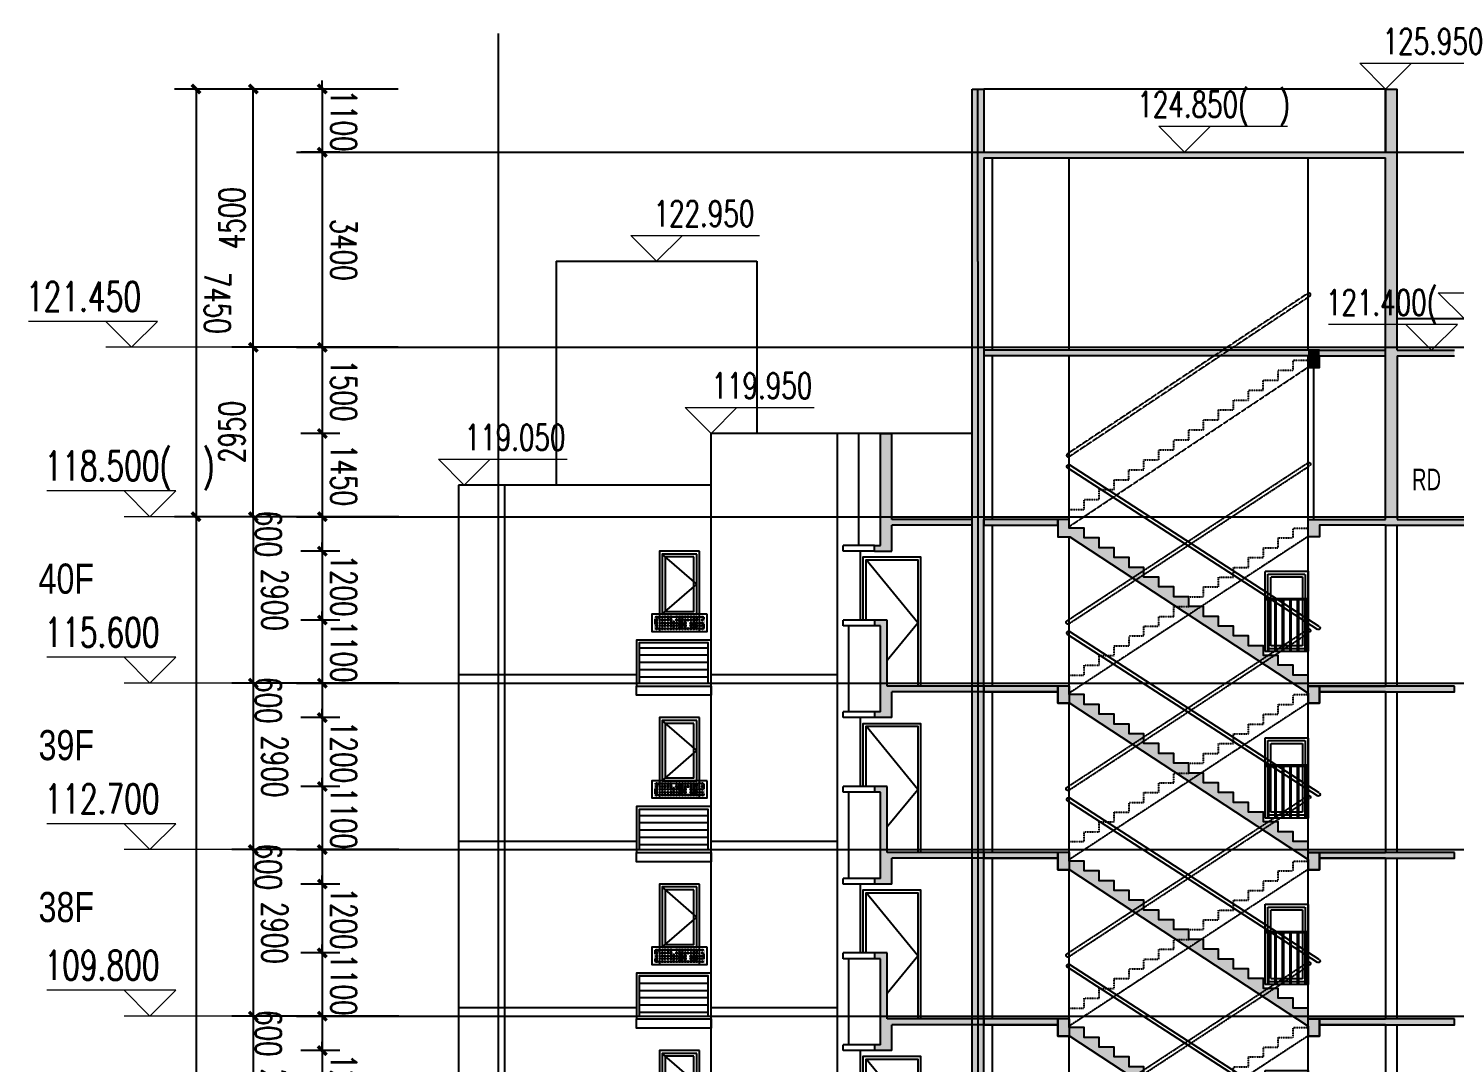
# Model space of a CAD drawing. Header units: millimetres. Extents: x 43 to 235305, y 0 to 139712.
# Drawn here: x 179614 to 204454, y 121700 to 139712 of the extents above; entities that cross this region are included whole.
import ezdxf

# ---------------------------------------------------------------- set-up
doc = ezdxf.new("R2010")
doc.units = ezdxf.units.MM
doc.linetypes.add('DASH', pattern=[0.35, 0.25, -0.1])
doc.linetypes.add('DOTE', pattern=[2.42, 2, -0.2, 0.02, -0.2])
for name, color, linetype in [('$0$A-DRWD', 4, 'Continuous'), ('A-AXIS', 1, 'DOTE'), ('A-AXIS-DIMS', 3, 'Continuous'), ('A-CLOS', 5, 'Continuous'), ('A-DRWD-DIMS', 144, 'Continuous'), ('A-ELEV-DRWD', 130, 'Continuous'), ('A-ELEV-HRAL', 165, 'Continuous'), ('A-ELEV-LINE', 30, 'Continuous'), ('A-ELEV-LINE1', 33, 'Continuous'), ('A-ELEV-LINE2', 55, 'Continuous'), ('A-ELEV-OPEN', 253, 'Continuous'), ('A-ELEV-PATT', 55, 'Continuous'), ('A-ELEV-SHUT', 215, 'Continuous'), ('A-HATH', 8, 'Continuous'), ('A-HATH1', 251, 'Continuous'), ('A-OVER', 21, 'Continuous'), ('A-ROOM-NAME', 255, 'Continuous'), ('A-WALL', 2, 'Continuous'), ('AXIS', 3, 'Continuous'), ('PUB_TEXT', 7, 'Continuous'), ('s floor', 210, 'Continuous'), ('S_A-FLOR-STR', 3, 'Continuous'), ('S_STAIR', 2, 'Continuous'), ('Sun', 138, 'Continuous'), ('WALL', 2, 'Continuous'), ('WINDOW_TEXT', 7, 'Continuous')]:
    doc.layers.add(name, color=color, linetype=linetype)
doc.styles.add('_TCH_DIM', font='SIMPLEX', dxfattribs={"bigfont": 'GBCBIG'})
doc.styles.add('_TCH_DIM_T3', font='SIMPLEX', dxfattribs={"width": 0.705882, "bigfont": 'GBCBIG'})
doc.styles.add('ZBHZ', font='zbxw.shx', dxfattribs={"width": 0.7, "bigfont": 'zbhz.shx'})
doc.dimstyles.new('_TCH_ARCH&&150', dxfattribs={"dimtxt": 446.25, "dimasz": 150, "dimexe": 375, "dimexo": 450, "dimgap": 150, "dimtad": 1, "dimdec": 0, "dimzin": 0, "dimdsep": 46, "dimtxsty": '_TCH_DIM_T3', "dimblk": 'ARCHTICK', "dimcen": 0.09, "dimclrt": 7, "dimazin": 2, "dimtfac": 1, "dimtdec": 0, "dimtix": 1, "dimtmove": 2, "dimatfit": 3, "dimfxl": 1, "dimtolj": 1, "dimtzin": 0, "dimarcsym": 0})

# ---------------------------------------------------------------- blocks, each defined once
blk = doc.blocks.new('A$C72E812A2')
at = {"layer": 'A-ELEV-PATT'}
h = blk.add_hatch(dxfattribs=at)
h.set_pattern_fill('ANSI31', color=256, scale=80, angle=315, style=0)
h.set_pattern_definition([(360, (97521.56, -76693.15), (4e-14, 127), [])])
h.paths.add_polyline_path([(1250, 150), (50, 150), (50, 850), (1250, 850)])
at = {"layer": 'A-ELEV-LINE'}
blk.add_lwpolyline([(0, 100), (0, -60), (1300, -60), (1300, 100)], close=True, dxfattribs=at)
at = {"layer": 'A-ELEV-SHUT'}
for points in [[(1300, 100), (0, 100), (0, 900), (1300, 900)], [(1250, 150), (50, 150), (50, 850), (1250, 850)]]:
    blk.add_lwpolyline(points, close=True, dxfattribs=at)
blk = doc.blocks.new('GGGG')
at = {"layer": 'A-ELEV-OPEN'}
for p, q in [((-176, -227), (0, 0)), ((-128, -96), (-220, -215)), ((-48, -132), (44, -12))]:
    blk.add_line(p, q, dxfattribs=at)
blk = doc.blocks.new('A$C482258D9')
at = {"layer": '$0$A-DRWD', "linetype": 'DASH'}
for points in [[(650, -300), (1300, -300), (1300, 1000), (650, 1000)], [(700, -250), (1250, -250), (1250, 950), (700, 950)]]:
    blk.add_lwpolyline(points, close=True, dxfattribs=at)
at = {"layer": 'A-ELEV-HRAL'}
for p, q in [((600, 570), (1350, 570)), ((600, 550), (1350, 550)), ((640, 550), (640, -350)), ((660, 550), (660, -350)), ((770, 550), (770, -350)), ((790, 550), (790, -350)), ((900, 550), (900, -350)), ((920, 550), (920, -350)), ((1030, 550), (1030, -350)), ((1050, 550), (1050, -350)), ((1160, 550), (1160, -350)), ((1180, 550), (1180, -350)), ((1290, 550), (1290, -350)), ((1310, 550), (1310, -350))]:
    blk.add_line(p, q, dxfattribs=at)
at = {"layer": 'A-ELEV-LINE1', "linetype": 'DASH'}
blk.add_lwpolyline([(600, -350), (1350, -350), (1350, 1050), (600, 1050)], close=True, dxfattribs=at)
blk = doc.blocks.new('A$C26D120F1')
blk.add_circle((0, 0), 12.5)
blk = doc.blocks.new('A$C1EB953EE')
at = {"layer": 'Sun'}
for p, q in [((960, 250), (0, 250)), ((960, -50), (960, 250))]:
    blk.add_line(p, q, dxfattribs=at)
blk.add_lwpolyline([(960, 250), (0, 250), (0, -50), (960, -50)], close=True, dxfattribs=at)
at = {"layer": 'Sun', "color": 8, "linetype": 'DASH', "ltscale": 0.2}
blk.add_lwpolyline([(910, 200), (50, 200), (50, 0), (910, 0)], close=True, dxfattribs=at)
at = {"layer": 'Sun'}
for centre in [(80, 175), (80, 125), (80, 75), (80, 25), (130, 175), (280, 175), (330, 175), (330, 125), (380, 125), (380, 75), (380, 25), (480, 175), (480, 75), (480, 25), (530, 175), (530, 125), (530, 75), (530, 25), (580, 125), (580, 75), (580, 25), (680, 75), (680, 25), (730, 175), (730, 125), (730, 75), (730, 25), (780, 175), (780, 75), (780, 25)]:
    blk.add_circle(centre, 5, dxfattribs=at)
for p in [(80, 200), (80, 150), (80, 100), (80, 50), (80, 0), (130, 200), (130, 0), (180, 200), (180, 150), (180, 100), (180, 50), (180, 0), (230, 200), (230, 150), (230, 100), (230, 50), (230, 0), (280, 200), (280, 150), (280, 100), (280, 50), (280, 0), (330, 200), (330, 150), (330, 100), (330, 50), (330, 0), (380, 100), (380, 50), (380, 0), (430, 200), (430, 150), (430, 100), (430, 50), (430, 0), (480, 200), (480, 150), (480, 100), (480, 50), (480, 0), (530, 200), (530, 150), (530, 100), (530, 50), (530, 0), (580, 200), (580, 150), (580, 100), (580, 50), (580, 0), (630, 200), (630, 150), (630, 0), (680, 200), (680, 150), (680, 100), (680, 50), (680, 0), (730, 200), (730, 150), (730, 100), (730, 50), (730, 0), (780, 200), (780, 150), (780, 100), (780, 50), (780, 0), (830, 100), (830, 50), (830, 0), (880, 200), (880, 150), (880, 100), (880, 50), (880, 0)]:
    blk.add_blockref('A$C26D120F1', p, dxfattribs=at)
blk = doc.blocks.new('150pmbzd')
at = {"layer": 'A-HATH'}
for points in [[(923307, 4639), (922157, 4639), (922157, 4739), (923507, 4739), (923507, 4669), (923507, 4589), (923507, 4439), (923307, 4439)], [(923307, 1839), (923507, 1839), (923507, 2030), (923767, 2030), (923767, 2200), (924027, 2200), (924027, 2371), (924287, 2371), (924287, 2542), (924547, 2542), (924547, 2712), (924807, 2712), (924807, 2883), (925067, 2883), (925067, 3053), (925327, 3053), (925327, 3224), (925587, 3224), (925587, 3395), (925847, 3395), (925847, 3565), (926107, 3565), (926107, 3736), (926367, 3736), (926367, 3906), (926627, 3906), (926627, 4077), (926887, 4077), (926887, 4247), (927147, 4247), (927147, 4418), (927407, 4418), (927407, 4589), (927667, 4589), (927667, 4669), (927667, 4739), (927867, 4739), (927867, 4439), (927658, 4439), (923507, 1716), (923507, 1539), (923307, 1539)], [(927867, 4739), (929157, 4739), (929157, 4639), (927867, 4639)], [(929157, 4739), (929357, 4739), (929357, 1839), (929157, 1839)], [(930757, 1839), (930837, 1839), (930837, 2989), (931057, 2989), (931057, 2889), (930957, 2889), (930957, 1389), (931057, 1389), (931057, 1289), (930757, 1289)], [(920957, 1839), (923307, 1839), (923307, 1739), (920957, 1739)], [(930807, 1739), (927867, 1739), (927867, 1539), (927667, 1539), (927667, 1839), (930807, 1839)]]:
    blk.add_hatch(color=256, dxfattribs=at).paths.add_polyline_path(points)
at = {"layer": 'A-CLOS'}
for p, q in [((929357, 1839), (929357, 4739)), ((930837, 2989), (931057, 2989)), ((930837, 1839), (930837, 2989)), ((931057, 2889), (931057, 2989)), ((930957, 1389), (930957, 2889)), ((930957, 2889), (931057, 2889)), ((927667, 1839), (930837, 1839)), ((930757, 1289), (930757, 1739)), ((930757, 1289), (931057, 1289)), ((930957, 1389), (931057, 1389)), ((931057, 1289), (931057, 1389))]:
    blk.add_line(p, q, dxfattribs=at)
for points in [[(922157, 4639), (923307, 4639), (923307, 4439), (923507, 4439), (923507, 4739), (922157, 4739)], [(929157, 1839), (929157, 4739)], [(927667, 1839), (927667, 1539), (927867, 1539), (927867, 1739), (930757, 1739)]]:
    blk.add_lwpolyline(points, dxfattribs=at)
for points in [[(927867, 4739), (929157, 4739), (929157, 4639), (927867, 4639)], [(920957, 1839), (923307, 1839), (923307, 1739), (920957, 1739)]]:
    blk.add_lwpolyline(points, close=True, dxfattribs=at)
at = {"layer": 'A-ELEV-DRWD'}
blk.add_lwpolyline([(931207, 2989), (931207, 4039), (930307, 4039), (930307, 1839)], dxfattribs=at)
for points in [[(934157, 4139), (934757, 4139), (934757, 3089), (934157, 3089)], [(934207, 4089), (934707, 4089), (934707, 3139), (934207, 3139)], [(934157, 3039), (934757, 3039), (934757, 2839), (934157, 2839)]]:
    blk.add_lwpolyline(points, close=True, dxfattribs=at)
at = {"layer": 'A-ELEV-HRAL', "linetype": 'DASH'}
for p, q in [((927712, 2973), (923510, 5729)), ((927679, 2922), (923477, 5679))]:
    blk.add_line(p, q, dxfattribs=at)
at = {"layer": 'A-ELEV-HRAL'}
for p, q in [((923313, 2876), (927665, 5690)), ((923346, 2825), (927697, 5639))]:
    blk.add_line(p, q, dxfattribs=at)
for centre, start, end in [((923494, 5704), 56.7308, 236.7308), ((927681, 5664), 302.8858, 122.8858), ((923329, 2851), 122.8858, 302.8858), ((927695, 2948), 236.7308, 56.7308)]:
    blk.add_arc(centre, 30, start, end, dxfattribs=at)
at = {"layer": 'A-ELEV-LINE1'}
for p, q in [((923507, 1839), (923507, 4439)), ((927667, 1839), (927667, 4439)), ((931307, 2989), (931307, 4189)), ((931707, 1289), (931707, 4189)), ((931057, 2989), (931607, 2989)), ((931607, 2889), (931607, 2989)), ((931057, 2889), (931607, 2889)), ((931507, 1389), (931507, 2889)), ((931057, 1389), (931607, 1389)), ((931057, 1289), (931607, 1289)), ((931607, 1289), (931607, 1389))]:
    blk.add_line(p, q, dxfattribs=at)
for points in [[(929007, 1839), (929007, 4639)], [(931257, 2989), (931257, 4089), (930257, 4089), (930257, 1839)]]:
    blk.add_lwpolyline(points, dxfattribs=at)
blk.add_lwpolyline([(934107, 4189), (934807, 4189), (934807, 2789), (934107, 2789)], close=True, dxfattribs=at)
at = {"layer": 'A-ELEV-LINE2'}
for p, q in [((933907, 2039), (931707, 2039)), ((938307, 2039), (935207, 2039))]:
    blk.add_line(p, q, dxfattribs=at)
at = {"layer": 'A-ELEV-OPEN'}
for points in [[(930837, 2291), (930307, 2939), (931207, 4039)], [(934757, 3089), (934157, 3614), (934757, 4139)]]:
    blk.add_lwpolyline(points, dxfattribs=at)
at = {"layer": 'A-WALL'}
blk.add_line((922157, 4639), (922157, 1839), dxfattribs=at)
blk.add_lwpolyline([(921957, 1839), (921957, 4639)], dxfattribs=at)
at = {"layer": 'S_A-FLOR-STR', "linetype": 'DASH', "ltscale": 0.5}
blk.add_lwpolyline([(927667, 1839), (927667, 2030), (927407, 2030), (927407, 2200), (927147, 2200), (927147, 2371), (926887, 2371), (926887, 2542), (926627, 2542), (926627, 2712), (926367, 2712), (926367, 2883), (926107, 2883), (926107, 3053), (925847, 3053), (925847, 3224), (925587, 3224), (925587, 3395), (925327, 3395), (925327, 3565), (925067, 3565), (925067, 3736), (924807, 3736), (924807, 3906), (924547, 3906), (924547, 4077), (924287, 4077), (924287, 4247), (924027, 4247), (924027, 4418), (923767, 4418), (923767, 4589), (923507, 4589)], dxfattribs=at)
at = {"layer": 'S_A-FLOR-STR', "linetype": 'DASH'}
blk.add_lwpolyline([(923507, 4439), (923516, 4439), (927667, 1716)], dxfattribs=at)
at = {"layer": 'S_STAIR'}
blk.add_line((927797, 1839), (929157, 1839), dxfattribs=at)
blk.add_lwpolyline([(923307, 1839), (923507, 1839), (923507, 2030), (923767, 2030), (923767, 2200), (924027, 2200), (924027, 2371), (924287, 2371), (924287, 2542), (924547, 2542), (924547, 2712), (924807, 2712), (924807, 2883), (925067, 2883), (925067, 3053), (925327, 3053), (925327, 3224), (925587, 3224), (925587, 3395), (925847, 3395), (925847, 3565), (926107, 3565), (926107, 3736), (926367, 3736), (926367, 3906), (926627, 3906), (926627, 4077), (926887, 4077), (926887, 4247), (927147, 4247), (927147, 4418), (927407, 4418), (927407, 4589), (927667, 4589), (927667, 4669), (927667, 4739), (927867, 4739), (927867, 4439), (927658, 4439), (923507, 1716), (923507, 1539), (923307, 1539), (923307, 1839)], dxfattribs=at)
at = {"layer": 'A-ELEV-OPEN', "xscale": 0.5, "yscale": 0.5, "zscale": 0.5}
blk.add_blockref('GGGG', (934467, 2999), dxfattribs=at)
at = {"layer": 'A-HATH1'}
blk.add_blockref('A$C72E812A2', (933907, 1739), dxfattribs=at)
at = {"layer": 'A-OVER'}
blk.add_blockref('A$C482258D9', (922907, 2789), dxfattribs=at)
at = {"layer": 'Sun', "xscale": -1}
blk.add_blockref('A$C1EB953EE', (934937, 2839), dxfattribs=at)
blk = doc.blocks.new('A$C196B165E')
at = {"layer": 'A-HATH'}
h = blk.add_hatch(color=256, dxfattribs=at)
h.paths.add_polyline_path([(9150, 550), (8950, 550), (8950, 8050), (9150, 8050)])
h.paths.add_polyline_path([(16150, 8050), (16350, 8050), (16350, 550), (16150, 550)])
for points in [[(16150, 6850), (9150, 6850), (9150, 6950), (16150, 6950)], [(14800, 3200), (15000, 3200), (15000, 3500), (14800, 3500)], [(16150, 3500), (15000, 3500), (15000, 3400), (16150, 3400)], [(17350, 3500), (16350, 3500), (16350, 3400), (17350, 3400)]]:
    blk.add_hatch(color=256, dxfattribs=at).paths.add_polyline_path(points)
h = blk.add_hatch(color=256, dxfattribs=at)
h.paths.add_polyline_path([(10640, 3500), (14800, 3500), (14800, 3400), (10640, 3400)])
h.paths.add_polyline_path([(10640, 3500), (9150, 3500), (9150, 3400), (10640, 3400)])
h = blk.add_hatch(color=256, dxfattribs=at)
h.paths.add_polyline_path([(8950, 450), (7550, 450), (7550, 550), (8950, 550)])
h.paths.add_polyline_path([(7550, 0), (7350, 0), (7350, 2050), (7550, 2050)])
h.paths.add_polyline_path([(7250, 100), (7350, 100), (7350, 0), (7250, 0)])
h = blk.add_hatch(color=256, dxfattribs=at)
h.paths.add_polyline_path([(16150, 550), (28650, 550), (28650, 450), (16150, 450)])
h.paths.add_polyline_path([(28650, 0), (28850, 0), (28850, 2050), (28650, 2050)])
h.paths.add_polyline_path([(26850, 370), (28050, 370), (28050, 450), (26850, 450)])
at = {"layer": 'A-CLOS'}
for p, q in [((8950, 8050), (9150, 8050)), ((8950, 450), (8950, 8050)), ((9150, 8050), (9150, 6950)), ((16150, 8050), (16150, 6950)), ((16150, 8050), (16350, 8050)), ((16150, 6950), (16150, 8050)), ((16350, 3500), (16350, 8050)), ((9150, 6950), (16150, 6950)), ((9150, 6850), (14800, 6850)), ((9150, 6850), (9150, 550)), ((14800, 6850), (16150, 6850)), ((16150, 550), (16150, 6850)), ((14800, 3500), (16150, 3500)), ((16350, 3500), (17350, 3500)), ((15000, 3400), (16150, 3400)), ((16350, 3400), (17350, 3400)), ((16350, 3400), (16350, 550)), ((7350, 100), (7350, 2050)), ((7350, 2050), (7550, 2050)), ((7550, 550), (7550, 2050)), ((8950, 550), (7550, 550)), ((16350, 550), (28650, 550)), ((8950, 450), (7550, 450)), ((7550, 0), (7550, 450)), ((16150, 450), (26650, 450)), ((7250, 0), (7250, 100)), ((7250, 100), (7350, 100)), ((7250, 0), (7550, 0))]:
    blk.add_line(p, q, dxfattribs=at)
for points in [[(14800, 3500), (14800, 3500), (9150, 3500)], [(15000, 3500), (14800, 3500)], [(14800, 3400), (9150, 3400)], [(14800, 3400), (14800, 3400), (14800, 3200), (15000, 3200), (15000, 3400)]]:
    blk.add_lwpolyline(points, dxfattribs=at)
at = {"layer": 'A-ELEV-HRAL', "linetype": 'DASH'}
for p, q in [((14797, 4490), (10607, 1693)), ((14830, 4440), (10640, 1643))]:
    blk.add_line(p, q, dxfattribs=at)
at = {"layer": 'A-ELEV-HRAL'}
for centre, start, end in [((14814, 4465), 303.2692, 123.2692), ((10624, 1669), 123.2692, 303.2692)]:
    blk.add_arc(centre, 30, start, end, dxfattribs=at)
at = {"layer": 'A-ELEV-LINE1'}
for p, q in [((16150, 8050), (9150, 8050)), ((9301, 3500), (9301, 6850)), ((10640, 3500), (10640, 6850)), ((14800, 3500), (14800, 6850)), ((1700, 5050), (5200, 5050)), ((1700, 5050), (1700, 1150)), ((5200, 5050), (5200, 2050)), ((16350, 4050), (17550, 4050)), ((16350, 3500), (17350, 3500)), ((9301, 550), (9301, 3400)), ((10640, 550), (10640, 3400)), ((8950, 2050), (4400, 2050)), ((6600, 0), (6600, 2050)), ((6975, 100), (6975, 2050)), ((4400, 1150), (0, 1150)), ((7250, 100), (6700, 100)), ((6700, 0), (6700, 100)), ((7250, 0), (6700, 0))]:
    blk.add_line(p, q, dxfattribs=at)
at = {"layer": 's floor', "color": 3, "linetype": 'DASH'}
blk.add_line((10640, 430), (14800, 3206), dxfattribs=at)
at = {"layer": 's floor', "color": 3, "linetype": 'DASH', "ltscale": 0.5}
blk.add_lwpolyline([(10640, 550), (10640, 724), (10900, 724), (10900, 897), (11160, 897), (11160, 1071), (11420, 1071), (11420, 1244), (11680, 1244), (11680, 1418), (11940, 1418), (11940, 1591), (12200, 1591), (12200, 1765), (12460, 1765), (12460, 1938), (12720, 1938), (12720, 2112), (12980, 2112), (12980, 2285), (13240, 2285), (13240, 2459), (13500, 2459), (13500, 2632), (13760, 2632), (13760, 2806), (14020, 2806), (14020, 2979), (14280, 2979), (14280, 3153), (14540, 3153), (14540, 3326), (14800, 3326), (14800, 3400), (14800, 3400), (14800, 3400), (14800, 3400)], dxfattribs=at)
at = {"layer": 'WALL'}
for p, q in [((14800, 550), (14800, 3400)), ((14900, 550), (14900, 3400))]:
    blk.add_line(p, q, dxfattribs=at)
blk = doc.blocks.new('_ArchTick')
at = {"color": 0, "linetype": 'ByBlock', "const_width": 0.4}
blk.add_lwpolyline([(-0.5, -0.5), (0.5, 0.5)], dxfattribs=at)
blk = doc.blocks.new('*D4001')
at = {"layer": 'A-AXIS-DIMS', "color": 0, "lineweight": -2, "transparency": 16777216}
for p, q in [((186066, 122508), (183155, 122508)), ((183530, 122508), (183530, 119608)), ((186066, 119608), (183155, 119608))]:
    blk.add_line(p, q, dxfattribs=at)
at = {"layer": 'Defpoints', "color": 0, "transparency": 16777216}
for p in [(186516, 122508), (183530, 119608), (186516, 119608)]:
    blk.add_point(p, dxfattribs=at)
at = {"layer": 'A-AXIS-DIMS', "color": 0, "lineweight": -2, "transparency": 16777216, "xscale": 150, "yscale": 150, "zscale": 150}
for p, rotation in [((183530, 122508), 90.00053837459261), ((183530, 119608), 270.0005383745926)]:
    blk.add_blockref('_ArchTick', p, dxfattribs=dict(at, rotation=rotation))
at = {"layer": 'A-AXIS-DIMS', "color": 7, "transparency": 16777216, "insert": (183903, 121058), "char_height": 446.2, "attachment_point": 5, "rotation": 270.0005, "style": '_TCH_DIM_T3'}
blk.add_mtext('\\A1;2900', dxfattribs=at)
blk = doc.blocks.new('*D4002')
at = {"layer": 'A-AXIS-DIMS', "color": 0, "lineweight": -2, "transparency": 16777216}
for p, q in [((186066, 125408), (183155, 125408)), ((183530, 125408), (183530, 122508)), ((186066, 122508), (183155, 122508))]:
    blk.add_line(p, q, dxfattribs=at)
at = {"layer": 'Defpoints', "color": 0, "transparency": 16777216}
for p in [(186516, 125408), (183530, 122508), (186516, 122508)]:
    blk.add_point(p, dxfattribs=at)
at = {"layer": 'A-AXIS-DIMS', "color": 0, "lineweight": -2, "transparency": 16777216, "xscale": 150, "yscale": 150, "zscale": 150}
for p, rotation in [((183530, 125408), 90.00053837459384), ((183530, 122508), 270.0005383745939)]:
    blk.add_blockref('_ArchTick', p, dxfattribs=dict(at, rotation=rotation))
at = {"layer": 'A-AXIS-DIMS', "color": 7, "transparency": 16777216, "insert": (183903, 123958), "char_height": 446.2, "attachment_point": 5, "rotation": 270.0005, "style": '_TCH_DIM_T3'}
blk.add_mtext('\\A1;2900', dxfattribs=at)
blk = doc.blocks.new('*D4003')
at = {"layer": 'A-AXIS-DIMS', "color": 0, "lineweight": -2, "transparency": 16777216}
for p, q in [((186066, 128308), (183155, 128308)), ((183530, 128308), (183530, 125408)), ((186066, 125408), (183155, 125408))]:
    blk.add_line(p, q, dxfattribs=at)
at = {"layer": 'Defpoints', "color": 0, "transparency": 16777216}
for p in [(186516, 128308), (183530, 125408), (186516, 125408)]:
    blk.add_point(p, dxfattribs=at)
at = {"layer": 'A-AXIS-DIMS', "color": 0, "lineweight": -2, "transparency": 16777216, "xscale": 150, "yscale": 150, "zscale": 150}
for p, rotation in [((183530, 128308), 90.00053837459261), ((183530, 125408), 270.0005383745926)]:
    blk.add_blockref('_ArchTick', p, dxfattribs=dict(at, rotation=rotation))
at = {"layer": 'A-AXIS-DIMS', "color": 7, "transparency": 16777216, "insert": (183903, 126858), "char_height": 446.2, "attachment_point": 5, "rotation": 270.0005, "style": '_TCH_DIM_T3'}
blk.add_mtext('\\A1;2900', dxfattribs=at)
blk = doc.blocks.new('*D4004')
at = {"layer": 'A-AXIS-DIMS', "color": 0, "lineweight": -2, "transparency": 16777216}
for p, q in [((186066, 131208), (183155, 131208)), ((183530, 131208), (183530, 128308)), ((186066, 128308), (183155, 128308))]:
    blk.add_line(p, q, dxfattribs=at)
at = {"layer": 'Defpoints', "color": 0, "transparency": 16777216}
for p in [(186516, 131208), (183530, 128308), (186516, 128308)]:
    blk.add_point(p, dxfattribs=at)
at = {"layer": 'A-AXIS-DIMS', "color": 0, "lineweight": -2, "transparency": 16777216, "xscale": 150, "yscale": 150, "zscale": 150}
for p, rotation in [((183530, 131208), 90.00053837459261), ((183530, 128308), 270.0005383745926)]:
    blk.add_blockref('_ArchTick', p, dxfattribs=dict(at, rotation=rotation))
at = {"layer": 'A-AXIS-DIMS', "color": 7, "transparency": 16777216, "insert": (183903, 129758), "char_height": 446.2, "attachment_point": 5, "rotation": 270.0005, "style": '_TCH_DIM_T3'}
blk.add_mtext('\\A1;2900', dxfattribs=at)
blk = doc.blocks.new('*D4005')
at = {"layer": 'A-AXIS-DIMS', "color": 0, "lineweight": -2, "transparency": 16777216}
for p, q in [((186053, 134158), (183155, 134158)), ((183530, 131208), (183530, 134158)), ((186053, 131208), (183155, 131208))]:
    blk.add_line(p, q, dxfattribs=at)
at = {"layer": 'Defpoints', "color": 0, "transparency": 16777216}
for p in [(183530, 134158), (186503, 134158), (186503, 131208)]:
    blk.add_point(p, dxfattribs=at)
at = {"layer": 'A-AXIS-DIMS', "color": 0, "lineweight": -2, "transparency": 16777216, "xscale": 150, "yscale": 150, "zscale": 150}
for p, rotation in [((183530, 134158), 90), ((183530, 131208), 270)]:
    blk.add_blockref('_ArchTick', p, dxfattribs=dict(at, rotation=rotation))
at = {"layer": 'A-AXIS-DIMS', "color": 7, "transparency": 16777216, "insert": (183157, 132683), "char_height": 446.2, "attachment_point": 5, "rotation": 90, "style": '_TCH_DIM_T3'}
blk.add_mtext('\\A1;2950', dxfattribs=at)
blk = doc.blocks.new('*D4006')
at = {"layer": 'A-AXIS-DIMS', "color": 0, "lineweight": -2, "transparency": 16777216}
for p, q in [((186053, 138658), (183155, 138658)), ((183530, 134158), (183530, 138658)), ((186053, 134158), (183155, 134158))]:
    blk.add_line(p, q, dxfattribs=at)
at = {"layer": 'Defpoints', "color": 0, "transparency": 16777216}
for p in [(183530, 138658), (186503, 138658), (186503, 134158)]:
    blk.add_point(p, dxfattribs=at)
at = {"layer": 'A-AXIS-DIMS', "color": 0, "lineweight": -2, "transparency": 16777216, "xscale": 150, "yscale": 150, "zscale": 150}
for p, rotation in [((183530, 138658), 90), ((183530, 134158), 270)]:
    blk.add_blockref('_ArchTick', p, dxfattribs=dict(at, rotation=rotation))
at = {"layer": 'A-AXIS-DIMS', "color": 7, "transparency": 16777216, "insert": (183157, 136408), "char_height": 446.2, "attachment_point": 5, "rotation": 90, "style": '_TCH_DIM_T3'}
blk.add_mtext('\\A1;4500', dxfattribs=at)
blk = doc.blocks.new('*D4009')
at = {"layer": 'A-AXIS-DIMS', "color": 0, "lineweight": -2, "transparency": 16777216}
for p, q in [((185498, 131208), (182157, 131208)), ((182532, 131208), (182533, 12558)), ((185499, 12558), (182158, 12558))]:
    blk.add_line(p, q, dxfattribs=at)
at = {"layer": 'Defpoints', "color": 0, "transparency": 16777216}
for p in [(185948, 131208), (182533, 12558), (185949, 12558)]:
    blk.add_point(p, dxfattribs=at)
at = {"layer": 'A-AXIS-DIMS', "color": 0, "lineweight": -2, "transparency": 16777216, "xscale": 150, "yscale": 150, "zscale": 150}
for p, rotation in [((182532, 131208), 90.000509565341), ((182533, 12558), 270.000509565341)]:
    blk.add_blockref('_ArchTick', p, dxfattribs=dict(at, rotation=rotation))
at = {"layer": 'A-AXIS-DIMS', "color": 7, "transparency": 16777216, "insert": (182906, 71883), "char_height": 446.2, "attachment_point": 5, "rotation": 270.0005, "style": '_TCH_DIM_T3'}
blk.add_mtext('\\A1;118650', dxfattribs=at)
blk = doc.blocks.new('*D4010')
at = {"layer": 'A-AXIS-DIMS', "color": 0, "lineweight": -2, "transparency": 16777216}
for p, q in [((185498, 138658), (182157, 138658)), ((182532, 138658), (182532, 131208)), ((185498, 131208), (182157, 131208))]:
    blk.add_line(p, q, dxfattribs=at)
at = {"layer": 'Defpoints', "color": 0, "transparency": 16777216}
for p in [(185948, 138658), (182532, 131208), (185948, 131208)]:
    blk.add_point(p, dxfattribs=at)
at = {"layer": 'A-AXIS-DIMS', "color": 0, "lineweight": -2, "transparency": 16777216, "xscale": 150, "yscale": 150, "zscale": 150}
for p, rotation in [((182532, 138658), 90.00050956534083), ((182532, 131208), 270.0005095653408)]:
    blk.add_blockref('_ArchTick', p, dxfattribs=dict(at, rotation=rotation))
at = {"layer": 'A-AXIS-DIMS', "color": 7, "transparency": 16777216, "insert": (182905, 134933), "char_height": 446.2, "attachment_point": 5, "rotation": 270.0005, "style": '_TCH_DIM_T3'}
blk.add_mtext('\\A1;7450', dxfattribs=at)
blk = doc.blocks.new('*D3303')
at = {"layer": 'A-DRWD-DIMS', "color": 0, "lineweight": -2, "transparency": 16777216}
for p, q in [((184732, 121908), (184732, 122058)), ((185036, 121908), (184357, 121908)), ((184732, 121908), (184732, 120708)), ((185036, 120708), (184357, 120708)), ((184732, 120708), (184732, 120558))]:
    blk.add_line(p, q, dxfattribs=at)
at = {"layer": 'Defpoints', "color": 0, "transparency": 16777216}
for p in [(185486, 121908), (184732, 120708), (185486, 120708)]:
    blk.add_point(p, dxfattribs=at)
at = {"layer": 'A-DRWD-DIMS', "color": 0, "lineweight": -2, "transparency": 16777216, "xscale": 150, "yscale": 150, "zscale": 150}
for p, rotation in [((184732, 121908), 270.0006330737285), ((184732, 120708), 90.0006330737285)]:
    blk.add_blockref('_ArchTick', p, dxfattribs=dict(at, rotation=rotation))
at = {"layer": 'A-DRWD-DIMS', "color": 7, "transparency": 16777216, "insert": (185105, 121308), "char_height": 446.2, "attachment_point": 5, "rotation": 270.0006, "style": '_TCH_DIM_T3'}
blk.add_mtext('\\A1;1200', dxfattribs=at)
blk = doc.blocks.new('*D3304')
at = {"layer": 'A-DRWD-DIMS', "color": 0, "lineweight": -2, "transparency": 16777216}
for p, q in [((185036, 122508), (184357, 122508)), ((184732, 122508), (184732, 121908)), ((185036, 121908), (184357, 121908))]:
    blk.add_line(p, q, dxfattribs=at)
at = {"layer": 'Defpoints', "color": 0, "transparency": 16777216}
for p in [(185486, 122508), (184732, 121908), (185486, 121908)]:
    blk.add_point(p, dxfattribs=at)
at = {"layer": 'A-DRWD-DIMS', "color": 0, "lineweight": -2, "transparency": 16777216, "xscale": 150, "yscale": 150, "zscale": 150}
for p, rotation in [((184732, 122508), 90.00063307373124), ((184732, 121908), 270.0006330737313)]:
    blk.add_blockref('_ArchTick', p, dxfattribs=dict(at, rotation=rotation))
at = {"layer": 'A-DRWD-DIMS', "color": 7, "transparency": 16777216, "insert": (183794, 122208), "char_height": 446.2, "attachment_point": 5, "rotation": 270.0006, "style": '_TCH_DIM_T3'}
blk.add_mtext('\\A1;600', dxfattribs=at)
blk = doc.blocks.new('*D3305')
at = {"layer": 'A-DRWD-DIMS', "color": 0, "lineweight": -2, "transparency": 16777216}
for p, q in [((184732, 123608), (184732, 123758)), ((185036, 123608), (184357, 123608)), ((184732, 123608), (184732, 122508)), ((185036, 122508), (184357, 122508)), ((184732, 122508), (184732, 122358))]:
    blk.add_line(p, q, dxfattribs=at)
at = {"layer": 'Defpoints', "color": 0, "transparency": 16777216}
for p in [(185486, 123608), (184732, 122508), (185486, 122508)]:
    blk.add_point(p, dxfattribs=at)
at = {"layer": 'A-DRWD-DIMS', "color": 0, "lineweight": -2, "transparency": 16777216, "xscale": 150, "yscale": 150, "zscale": 150}
for p, rotation in [((184732, 123608), 270.0006330737318), ((184732, 122508), 90.00063307373175)]:
    blk.add_blockref('_ArchTick', p, dxfattribs=dict(at, rotation=rotation))
at = {"layer": 'A-DRWD-DIMS', "color": 7, "transparency": 16777216, "insert": (185105, 123058), "char_height": 446.2, "attachment_point": 5, "rotation": 270.0006, "style": '_TCH_DIM_T3'}
blk.add_mtext('\\A1;1100', dxfattribs=at)
blk = doc.blocks.new('*D3306')
at = {"layer": 'A-DRWD-DIMS', "color": 0, "lineweight": -2, "transparency": 16777216}
for p, q in [((184732, 124808), (184732, 124958)), ((185036, 124808), (184357, 124808)), ((184732, 124808), (184732, 123608)), ((185036, 123608), (184357, 123608)), ((184732, 123608), (184732, 123458))]:
    blk.add_line(p, q, dxfattribs=at)
at = {"layer": 'Defpoints', "color": 0, "transparency": 16777216}
for p in [(185486, 124808), (184732, 123608), (185486, 123608)]:
    blk.add_point(p, dxfattribs=at)
at = {"layer": 'A-DRWD-DIMS', "color": 0, "lineweight": -2, "transparency": 16777216, "xscale": 150, "yscale": 150, "zscale": 150}
for p, rotation in [((184732, 124808), 270.0006330737313), ((184732, 123608), 90.00063307373124)]:
    blk.add_blockref('_ArchTick', p, dxfattribs=dict(at, rotation=rotation))
at = {"layer": 'A-DRWD-DIMS', "color": 7, "transparency": 16777216, "insert": (185105, 124208), "char_height": 446.2, "attachment_point": 5, "rotation": 270.0006, "style": '_TCH_DIM_T3'}
blk.add_mtext('\\A1;1200', dxfattribs=at)
blk = doc.blocks.new('*D3307')
at = {"layer": 'A-DRWD-DIMS', "color": 0, "lineweight": -2, "transparency": 16777216}
for p, q in [((185036, 125408), (184357, 125408)), ((184732, 125408), (184732, 124808)), ((185036, 124808), (184357, 124808))]:
    blk.add_line(p, q, dxfattribs=at)
at = {"layer": 'Defpoints', "color": 0, "transparency": 16777216}
for p in [(185486, 125408), (184732, 124808), (185486, 124808)]:
    blk.add_point(p, dxfattribs=at)
at = {"layer": 'A-DRWD-DIMS', "color": 0, "lineweight": -2, "transparency": 16777216, "xscale": 150, "yscale": 150, "zscale": 150}
for p, rotation in [((184732, 125408), 90.00063307373124), ((184732, 124808), 270.0006330737313)]:
    blk.add_blockref('_ArchTick', p, dxfattribs=dict(at, rotation=rotation))
at = {"layer": 'A-DRWD-DIMS', "color": 7, "transparency": 16777216, "insert": (183794, 125108), "char_height": 446.2, "attachment_point": 5, "rotation": 270.0006, "style": '_TCH_DIM_T3'}
blk.add_mtext('\\A1;600', dxfattribs=at)
blk = doc.blocks.new('*D3308')
at = {"layer": 'A-DRWD-DIMS', "color": 0, "lineweight": -2, "transparency": 16777216}
for p, q in [((185036, 126508), (184357, 126508)), ((184732, 126508), (184732, 126658)), ((184732, 126508), (184732, 125408)), ((185036, 125408), (184357, 125408)), ((184732, 125408), (184732, 125258))]:
    blk.add_line(p, q, dxfattribs=at)
at = {"layer": 'Defpoints', "color": 0, "transparency": 16777216}
for p in [(185486, 126508), (184732, 125408), (185486, 125408)]:
    blk.add_point(p, dxfattribs=at)
at = {"layer": 'A-DRWD-DIMS', "color": 0, "lineweight": -2, "transparency": 16777216, "xscale": 150, "yscale": 150, "zscale": 150}
for p, rotation in [((184732, 126508), 270.0006330737287), ((184732, 125408), 90.00063307372876)]:
    blk.add_blockref('_ArchTick', p, dxfattribs=dict(at, rotation=rotation))
at = {"layer": 'A-DRWD-DIMS', "color": 7, "transparency": 16777216, "insert": (185105, 125958), "char_height": 446.2, "attachment_point": 5, "rotation": 270.0006, "style": '_TCH_DIM_T3'}
blk.add_mtext('\\A1;1100', dxfattribs=at)
blk = doc.blocks.new('*D3309')
at = {"layer": 'A-DRWD-DIMS', "color": 0, "lineweight": -2, "transparency": 16777216}
for p, q in [((185036, 127708), (184357, 127708)), ((184732, 127708), (184732, 127858)), ((184732, 127708), (184732, 126508)), ((185036, 126508), (184357, 126508)), ((184732, 126508), (184732, 126358))]:
    blk.add_line(p, q, dxfattribs=at)
at = {"layer": 'Defpoints', "color": 0, "transparency": 16777216}
for p in [(185486, 127708), (184732, 126508), (185486, 126508)]:
    blk.add_point(p, dxfattribs=at)
at = {"layer": 'A-DRWD-DIMS', "color": 0, "lineweight": -2, "transparency": 16777216, "xscale": 150, "yscale": 150, "zscale": 150}
for p, rotation in [((184732, 127708), 270.0006330737313), ((184732, 126508), 90.00063307373124)]:
    blk.add_blockref('_ArchTick', p, dxfattribs=dict(at, rotation=rotation))
at = {"layer": 'A-DRWD-DIMS', "color": 7, "transparency": 16777216, "insert": (185105, 127108), "char_height": 446.2, "attachment_point": 5, "rotation": 270.0006, "style": '_TCH_DIM_T3'}
blk.add_mtext('\\A1;1200', dxfattribs=at)
blk = doc.blocks.new('*D3310')
at = {"layer": 'A-DRWD-DIMS', "color": 0, "lineweight": -2, "transparency": 16777216}
for p, q in [((185036, 128308), (184357, 128308)), ((184732, 128308), (184732, 127708)), ((185036, 127708), (184357, 127708))]:
    blk.add_line(p, q, dxfattribs=at)
at = {"layer": 'Defpoints', "color": 0, "transparency": 16777216}
for p in [(185486, 128308), (184732, 127708), (185486, 127708)]:
    blk.add_point(p, dxfattribs=at)
at = {"layer": 'A-DRWD-DIMS', "color": 0, "lineweight": -2, "transparency": 16777216, "xscale": 150, "yscale": 150, "zscale": 150}
for p, rotation in [((184732, 128308), 90.00063307373124), ((184732, 127708), 270.0006330737313)]:
    blk.add_blockref('_ArchTick', p, dxfattribs=dict(at, rotation=rotation))
at = {"layer": 'A-DRWD-DIMS', "color": 7, "transparency": 16777216, "insert": (183794, 128008), "char_height": 446.2, "attachment_point": 5, "rotation": 270.0006, "style": '_TCH_DIM_T3'}
blk.add_mtext('\\A1;600', dxfattribs=at)
blk = doc.blocks.new('*D3311')
at = {"layer": 'A-DRWD-DIMS', "color": 0, "lineweight": -2, "transparency": 16777216}
for p, q in [((184732, 129408), (184732, 129558)), ((185036, 129408), (184357, 129408)), ((184732, 129408), (184732, 128308)), ((185036, 128308), (184357, 128308)), ((184732, 128308), (184732, 128158))]:
    blk.add_line(p, q, dxfattribs=at)
at = {"layer": 'Defpoints', "color": 0, "transparency": 16777216}
for p in [(185486, 129408), (184732, 128308), (185486, 128308)]:
    blk.add_point(p, dxfattribs=at)
at = {"layer": 'A-DRWD-DIMS', "color": 0, "lineweight": -2, "transparency": 16777216, "xscale": 150, "yscale": 150, "zscale": 150}
for p, rotation in [((184732, 129408), 270.0006330737318), ((184732, 128308), 90.00063307373175)]:
    blk.add_blockref('_ArchTick', p, dxfattribs=dict(at, rotation=rotation))
at = {"layer": 'A-DRWD-DIMS', "color": 7, "transparency": 16777216, "insert": (185105, 128858), "char_height": 446.2, "attachment_point": 5, "rotation": 270.0006, "style": '_TCH_DIM_T3'}
blk.add_mtext('\\A1;1100', dxfattribs=at)
blk = doc.blocks.new('*D3312')
at = {"layer": 'A-DRWD-DIMS', "color": 0, "lineweight": -2, "transparency": 16777216}
for p, q in [((184732, 130608), (184732, 130758)), ((185036, 130608), (184357, 130608)), ((184732, 130608), (184732, 129408)), ((185036, 129408), (184357, 129408)), ((184732, 129408), (184732, 129258))]:
    blk.add_line(p, q, dxfattribs=at)
at = {"layer": 'Defpoints', "color": 0, "transparency": 16777216}
for p in [(185486, 130608), (184732, 129408), (185486, 129408)]:
    blk.add_point(p, dxfattribs=at)
at = {"layer": 'A-DRWD-DIMS', "color": 0, "lineweight": -2, "transparency": 16777216, "xscale": 150, "yscale": 150, "zscale": 150}
for p, rotation in [((184732, 130608), 270.0006330737318), ((184732, 129408), 90.00063307373183)]:
    blk.add_blockref('_ArchTick', p, dxfattribs=dict(at, rotation=rotation))
at = {"layer": 'A-DRWD-DIMS', "color": 7, "transparency": 16777216, "insert": (185105, 130008), "char_height": 446.2, "attachment_point": 5, "rotation": 270.0006, "style": '_TCH_DIM_T3'}
blk.add_mtext('\\A1;1200', dxfattribs=at)
blk = doc.blocks.new('*D3313')
at = {"layer": 'A-DRWD-DIMS', "color": 0, "lineweight": -2, "transparency": 16777216}
for p, q in [((185036, 131208), (184357, 131208)), ((184732, 131208), (184732, 130608)), ((185036, 130608), (184357, 130608))]:
    blk.add_line(p, q, dxfattribs=at)
at = {"layer": 'Defpoints', "color": 0, "transparency": 16777216}
for p in [(185486, 131208), (184732, 130608), (185486, 130608)]:
    blk.add_point(p, dxfattribs=at)
at = {"layer": 'A-DRWD-DIMS', "color": 0, "lineweight": -2, "transparency": 16777216, "xscale": 150, "yscale": 150, "zscale": 150}
for p, rotation in [((184732, 131208), 90.00063307373009), ((184732, 130608), 270.0006330737301)]:
    blk.add_blockref('_ArchTick', p, dxfattribs=dict(at, rotation=rotation))
at = {"layer": 'A-DRWD-DIMS', "color": 7, "transparency": 16777216, "insert": (183794, 130908), "char_height": 446.2, "attachment_point": 5, "rotation": 270.0006, "style": '_TCH_DIM_T3'}
blk.add_mtext('\\A1;600', dxfattribs=at)
blk = doc.blocks.new('*D3314')
at = {"layer": 'A-DRWD-DIMS', "color": 0, "lineweight": -2, "transparency": 16777216}
for p, q in [((185036, 132658), (184357, 132658)), ((184732, 132658), (184732, 131208)), ((185036, 131208), (184357, 131208))]:
    blk.add_line(p, q, dxfattribs=at)
at = {"layer": 'Defpoints', "color": 0, "transparency": 16777216}
for p in [(185486, 132658), (184732, 131208), (185486, 131208)]:
    blk.add_point(p, dxfattribs=at)
at = {"layer": 'A-DRWD-DIMS', "color": 0, "lineweight": -2, "transparency": 16777216, "xscale": 150, "yscale": 150, "zscale": 150}
for p, rotation in [((184732, 132658), 90.00063307372916), ((184732, 131208), 270.0006330737291)]:
    blk.add_blockref('_ArchTick', p, dxfattribs=dict(at, rotation=rotation))
at = {"layer": 'A-DRWD-DIMS', "color": 7, "transparency": 16777216, "insert": (185105, 131933), "char_height": 446.2, "attachment_point": 5, "rotation": 270.0006, "style": '_TCH_DIM_T3'}
blk.add_mtext('\\A1;1450', dxfattribs=at)
blk = doc.blocks.new('*D3315')
at = {"layer": 'A-DRWD-DIMS', "color": 0, "lineweight": -2, "transparency": 16777216}
for p, q in [((185036, 134158), (184357, 134158)), ((184732, 134158), (184732, 132658)), ((185036, 132658), (184357, 132658))]:
    blk.add_line(p, q, dxfattribs=at)
at = {"layer": 'Defpoints', "color": 0, "transparency": 16777216}
for p in [(185486, 134158), (184732, 132658), (185486, 132658)]:
    blk.add_point(p, dxfattribs=at)
at = {"layer": 'A-DRWD-DIMS', "color": 0, "lineweight": -2, "transparency": 16777216, "xscale": 150, "yscale": 150, "zscale": 150}
for p, rotation in [((184732, 134158), 90.00063307373235), ((184732, 132658), 270.0006330737324)]:
    blk.add_blockref('_ArchTick', p, dxfattribs=dict(at, rotation=rotation))
at = {"layer": 'A-DRWD-DIMS', "color": 7, "transparency": 16777216, "insert": (185105, 133408), "char_height": 446.2, "attachment_point": 5, "rotation": 270.0006, "style": '_TCH_DIM_T3'}
blk.add_mtext('\\A1;1500', dxfattribs=at)
blk = doc.blocks.new('*D3316')
at = {"layer": 'A-DRWD-DIMS', "color": 0, "lineweight": -2, "transparency": 16777216}
for p, q in [((185036, 137558), (184356, 137558)), ((184731, 137558), (184732, 134158)), ((185036, 134158), (184357, 134158))]:
    blk.add_line(p, q, dxfattribs=at)
at = {"layer": 'Defpoints', "color": 0, "transparency": 16777216}
for p in [(185486, 137558), (184732, 134158), (185486, 134158)]:
    blk.add_point(p, dxfattribs=at)
at = {"layer": 'A-DRWD-DIMS', "color": 0, "lineweight": -2, "transparency": 16777216, "xscale": 150, "yscale": 150, "zscale": 150}
for p, rotation in [((184731, 137558), 90.00063307373034), ((184732, 134158), 270.0006330737303)]:
    blk.add_blockref('_ArchTick', p, dxfattribs=dict(at, rotation=rotation))
at = {"layer": 'A-DRWD-DIMS', "color": 7, "transparency": 16777216, "insert": (185105, 135858), "char_height": 446.2, "attachment_point": 5, "rotation": 270.0006, "style": '_TCH_DIM_T3'}
blk.add_mtext('\\A1;3400', dxfattribs=at)
blk = doc.blocks.new('*D3317')
at = {"layer": 'A-DRWD-DIMS', "color": 0, "lineweight": -2, "transparency": 16777216}
for p, q in [((185036, 138658), (184356, 138658)), ((184731, 138658), (184731, 138808)), ((184731, 138658), (184731, 137558)), ((185036, 137558), (184356, 137558)), ((184731, 137558), (184731, 137408))]:
    blk.add_line(p, q, dxfattribs=at)
at = {"layer": 'Defpoints', "color": 0, "transparency": 16777216}
for p in [(185486, 138658), (184731, 137558), (185486, 137558)]:
    blk.add_point(p, dxfattribs=at)
at = {"layer": 'A-DRWD-DIMS', "color": 0, "lineweight": -2, "transparency": 16777216, "xscale": 150, "yscale": 150, "zscale": 150}
for p, rotation in [((184731, 138658), 270.0006330737326), ((184731, 137558), 90.00063307373263)]:
    blk.add_blockref('_ArchTick', p, dxfattribs=dict(at, rotation=rotation))
at = {"layer": 'A-DRWD-DIMS', "color": 7, "transparency": 16777216, "insert": (185105, 138108), "char_height": 446.2, "attachment_point": 5, "rotation": 270.0006, "style": '_TCH_DIM_T3'}
blk.add_mtext('\\A1;1100', dxfattribs=at)

msp = doc.modelspace()

# ---------------------------------------------------------------- linework, layer by layer
at = {"layer": 'A-AXIS'}
for p, q in [((187805, 4158), (187803.8, 139624.3)), ((196155, 4008), (196153.8, 138658)), ((184280.7, 137558), (218563.8, 137558)), ((184280.7, 134158), (218563.8, 134158)), ((184280.7, 131208), (218563.8, 131208)), ((184280.7, 128308), (218563.8, 128308)), ((184280.7, 125408), (218563.8, 125408)), ((184280.7, 122508), (218563.8, 122508))]:
    msp.add_line(p, q, dxfattribs=at)
at = {"layer": 'A-ELEV-LINE1'}
for p, q in [((197743.8, 131158), (197743.8, 134008)), ((191503.8, 16858), (191503.8, 132658)), ((187103.8, 131758), (187103.8, 12558)), ((187903.8, 131758), (187903.8, 12558))]:
    msp.add_line(p, q, dxfattribs=at)
at = {"layer": 'AXIS', "lineweight": 0}
for p, q in [((203253.8, 138658), (202803.8, 139108)), ((202803.8, 139108), (205047.8, 139108)), ((203253.8, 138658), (203703.8, 139108)), ((199753.8, 137558), (199303.8, 138008)), ((199303.8, 138008), (201547.8, 138008)), ((199753.8, 137558), (200203.8, 138008)), ((190553.8, 135658), (190103.8, 136108)), ((190103.8, 136108), (192347.8, 136108)), ((190553.8, 135658), (191003.8, 136108)), ((204620, 134658), (204170, 135108)), ((204170, 135108), (206414, 135108)), ((181858.5, 134608), (179614.5, 134608)), ((181408.5, 134158), (180958.5, 134608)), ((181408.5, 134158), (181858.5, 134608)), ((204503.8, 134558), (202259.8, 134558)), ((204053.8, 134108), (203603.8, 134558)), ((204053.8, 134108), (204503.8, 134558)), ((184187, 134158), (180958.5, 134158)), ((191503.8, 132658), (191053.8, 133108)), ((191053.8, 133108), (193297.8, 133108)), ((191503.8, 132658), (191953.8, 133108)), ((187203.8, 131758), (186753.8, 132208)), ((186753.8, 132208), (188997.8, 132208)), ((187203.8, 131758), (187653.8, 132208)), ((182180.3, 131658), (179936.3, 131658)), ((181730.3, 131208), (181280.3, 131658)), ((181730.3, 131208), (182180.3, 131658)), ((184508.8, 131208), (181280.3, 131208)), ((182180.3, 128758), (179936.3, 128758)), ((181730.3, 128308), (181280.3, 128758)), ((181730.3, 128308), (182180.3, 128758)), ((184508.8, 128308), (181280.3, 128308)), ((182180.3, 125858), (179936.3, 125858)), ((181730.3, 125408), (181280.3, 125858)), ((181730.3, 125408), (182180.3, 125858)), ((184508.8, 125408), (181280.3, 125408)), ((182180.3, 122958), (179936.3, 122958)), ((181730.3, 122508), (181280.3, 122958)), ((181730.3, 122508), (182180.3, 122958)), ((184508.8, 122508), (181280.3, 122508))]:
    msp.add_line(p, q, dxfattribs=at)

# ---------------------------------------------------------------- block references
at = {"layer": 'A-ELEV-HRAL', "xscale": -1}
msp.add_blockref('150pmbzd', (1125411.3, 126418.7), dxfattribs=at)
at = {"layer": 'A-ELEV-LINE1', "xscale": -1}
for p in [(1125411.3, 123518.7), (1125411.3, 120618.7), (1125411.3, 117718.7)]:
    msp.add_blockref('150pmbzd', p, dxfattribs=at)
at = {"layer": 'A-HATH'}
msp.add_blockref('A$C196B165E', (187103.8, 130608), dxfattribs=at)

# ---------------------------------------------------------------- texts
at = {"layer": 'A-ROOM-NAME', "style": 'ZBHZ', "width": 0.8}
for s, p in [('40F', (179789.4, 129866.2)), ('39F', (179789.4, 126966.2)), ('38F', (179789.4, 124145.7))]:
    msp.add_text(s, height=525, dxfattribs=at).set_placement(p)
at = {"layer": 'PUB_TEXT', "lineweight": 0, "style": '_TCH_DIM', "width": 0.705882}
for s, height, p in [('125.950', 446.25, (203202.8, 139265.5)), ('124.850(', 446.25, (198929.2, 138165.5)), (')', 446.2, (201397.8, 138165.5)), ('122.950', 446.25, (190502.8, 136265.5)), ('121.450', 510, (179569.5, 134788)), ('121.400(', 446.25, (202214.8, 134715.5)), ('119.950', 446.25, (191512.8, 133265.5)), ('119.050', 446.25, (187212.8, 132365.5)), ('118.500(', 510, (179891.3, 131838)), (')', 510, (182644, 131838)), ('115.600', 510, (179891.3, 128938)), ('112.700', 510, (179891.3, 126038)), ('109.800', 510, (179891.3, 123138))]:
    msp.add_text(s, height=height, dxfattribs=at).set_placement(p)
at = {"layer": 'WINDOW_TEXT', "linetype": 'ByBlock', "style": 'ZBHZ', "width": 0.7}
msp.add_text('RD', height=375, dxfattribs=at).set_placement((203713.5, 131669.1))

# ---------------------------------------------------------------- dimensions: what is measured, and where the dimension line sits
at = {"layer": 'A-AXIS-DIMS'}
for p1, p2, distance, picture, middle in [((185947.8, 138658), (185947.9, 131208), -3415.6, '*D4010', (182905.3, 134932.9)), ((186502.6, 134158), (186502.6, 138658), 2972.3, '*D4006', (183157.1, 136408)), ((186502.6, 131208), (186502.6, 134158), 2972.3, '*D4005', (183157.1, 132683)), ((185947.9, 131208), (185948.9, 12558), -3415.6, '*D4009', (182905.9, 71882.9)), ((186515.9, 131208), (186515.9, 128308), -2985.7, '*D4004', (183903.4, 129757.9)), ((186515.9, 128308), (186516, 125408), -2985.7, '*D4003', (183903.4, 126857.9)), ((186516, 125408), (186516, 122508), -2985.7, '*D4002', (183903.5, 123957.9)), ((186516, 122508), (186516, 119608), -2985.7, '*D4001', (183903.5, 121057.9))]:
    dim = msp.add_aligned_dim(p1=p1, p2=p2, distance=distance, dimstyle='_TCH_ARCH&&150', dxfattribs=at)
    dim.commit()
    dim.dimension.update_dxf_attribs({"geometry": picture, "text_midpoint": middle})
at = {"layer": 'A-DRWD-DIMS'}
for p1, p2, picture, middle in [((185486.1, 138657.9), (185486.1, 137558), '*D3317', (185104.6, 138107.9)), ((185486.1, 137558), (185486.1, 134157.9), '*D3316', (185104.6, 135857.9)), ((185486.1, 134157.9), (185486.1, 132657.9), '*D3315', (185104.6, 133407.9)), ((185486.1, 132657.9), (185486.1, 131207.9), '*D3314', (185104.7, 131932.9)), ((185486.2, 130607.7), (185486.2, 129407.9), '*D3312', (185104.7, 130007.8)), ((185486.2, 129407.9), (185486.2, 128307.9), '*D3311', (185104.7, 128857.9)), ((185486.2, 127707.9), (185486.2, 126507.9), '*D3309', (185104.7, 127107.9)), ((185486.2, 126507.9), (185486.2, 125407.9), '*D3308', (185104.7, 125957.9)), ((185486.2, 124807.9), (185486.2, 123607.9), '*D3306', (185104.7, 124207.9)), ((185486.2, 123607.9), (185486.2, 122507.9), '*D3305', (185104.8, 123057.9)), ((185486.3, 121907.9), (185486.3, 120707.9), '*D3303', (185104.8, 121307.9))]:
    dim = msp.add_aligned_dim(p1=p1, p2=p2, distance=-754.6, dimstyle='_TCH_ARCH&&150', dxfattribs=at)
    dim.commit()
    dim.dimension.update_dxf_attribs({"geometry": picture, "text_midpoint": middle})
for base, p1, p2, picture, middle in [((184731.5, 130607.7), (185486.1, 131207.9), (185486.2, 130607.7), '*D3313', (183794, 130907.8)), ((184731.6, 127707.9), (185486.2, 128307.9), (185486.2, 127707.9), '*D3310', (183794.1, 128007.9)), ((184731.6, 124807.9), (185486.2, 125407.9), (185486.2, 124807.9), '*D3307', (183794.1, 125107.9)), ((184731.6, 121907.9), (185486.2, 122507.9), (185486.3, 121907.9), '*D3304', (183794.1, 122207.9))]:
    dim = msp.add_linear_dim(base=base, p1=p1, p2=p2, angle=270.00063, dimstyle='_TCH_ARCH&&150', dxfattribs=at)
    dim.commit()
    dim.dimension.update_dxf_attribs({"geometry": picture, "text_midpoint": middle, "dimtype": 161})

doc.saveas('drawing.dxf')
